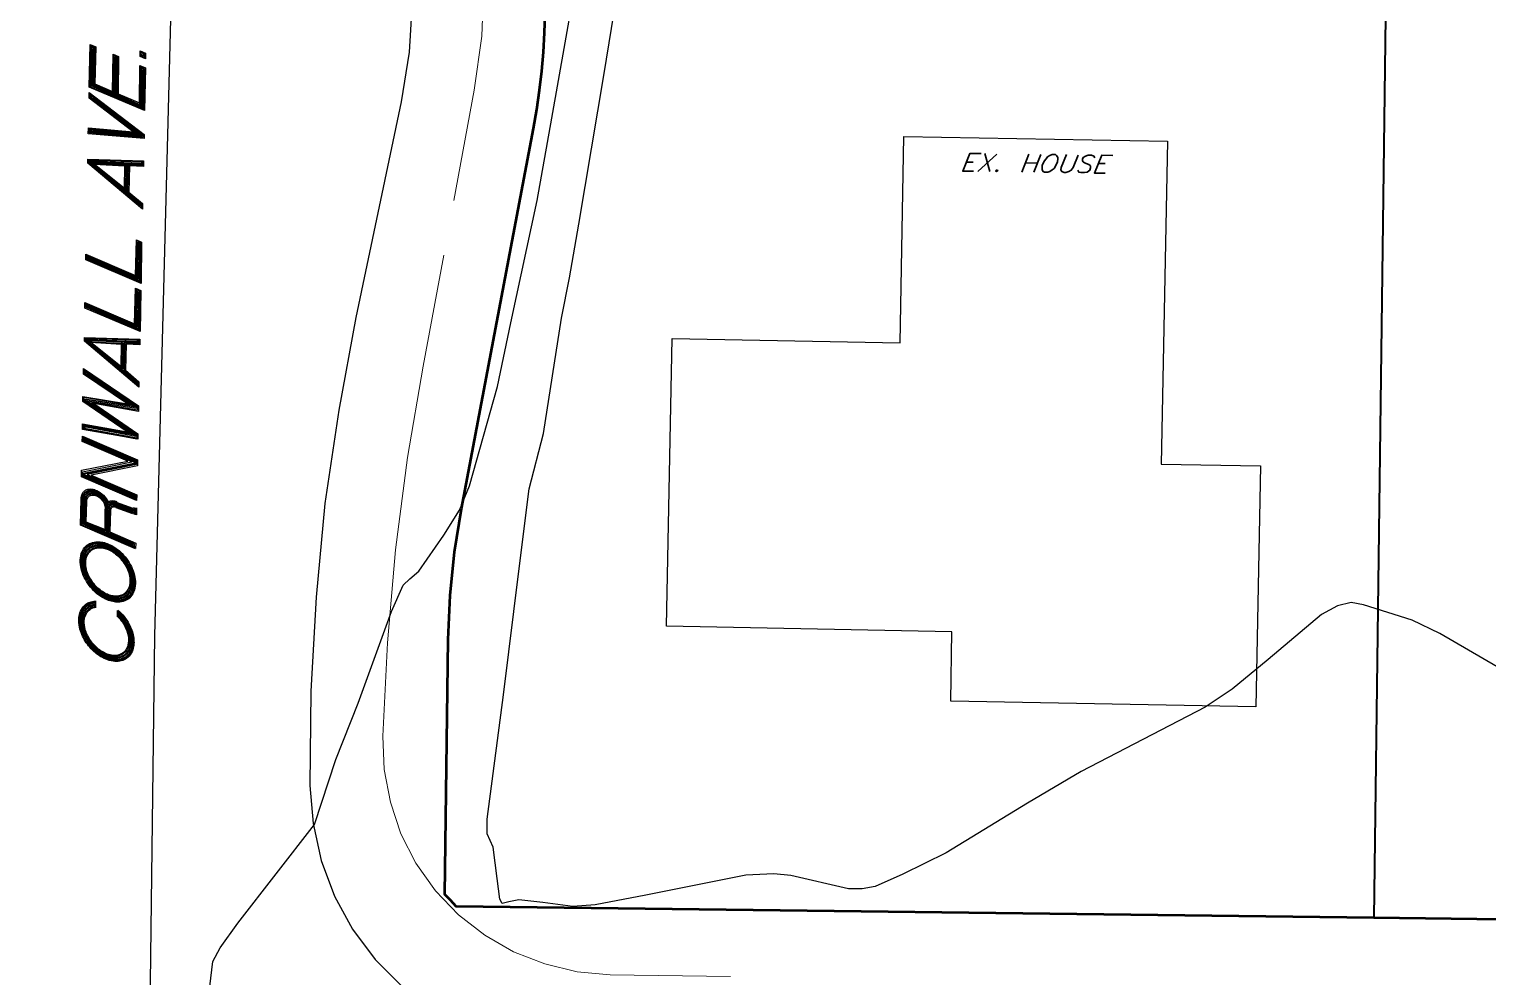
# Model space of a CAD drawing. Header units: feet. Extents: x 7 to 2308, y -319 to 1396.
# Drawn here: x 265.8 to 429.9, y 792.2 to 898.8 of the extents above; entities that cross this region are included whole.
import ezdxf

# ---------------------------------------------------------------- set-up
doc = ezdxf.new("R2010")
doc.units = ezdxf.units.FT
doc.header["$MEASUREMENT"] = 0
for name, color, linetype in [('PDF_ANNOT-DL-T20', 7, 'Continuous'), ('PDF_X1003BASE$ANNOT-PE-T20', 7, 'Continuous'), ('PDF_X1003BASE$PA_PARCEL', 7, 'Continuous'), ('PDF_X1003BASE$PA_ROW', 7, 'Continuous'), ('PDF_X1003BASE$ST_STREET_CL', 7, 'Continuous'), ('PDF_X1003BASE$TR_CURB', 7, 'Continuous'), ('PDF_X1003BASE$TR_SIDEWALK', 7, 'Continuous')]:
    doc.layers.add(name, color=color, linetype=linetype)
doc.layers.add('PDF_X1003BASE$BL_BUILDING', color=7, linetype='Continuous', true_color=0x979797)
doc.layers.add('PDF_X1003BASE$CR_CONT_DEF', color=7, linetype='Continuous', true_color=0x979797)

msp = doc.modelspace()

# ---------------------------------------------------------------- linework, layer by layer
at = {"layer": 'PDF_ANNOT-DL-T20', "lineweight": 30}
for points in [[(372.06, 882.84), (370.83, 882.84), (371.63, 884.82), (372.91, 884.82)], [(372.54, 882.79), (374.67, 884.76)], [(373.87, 882.79), (373.34, 884.82)], [(377.49, 882.74), (378.29, 884.76)], [(372, 883.86), (371.26, 883.86)], [(379.25, 883.75), (377.92, 883.8)], [(378.83, 882.74), (379.63, 884.71)], [(383.84, 884.66), (383.25, 883.27), (383.04, 882.95), (382.77, 882.79), (382.45, 882.68), (382.24, 882.68), (381.97, 882.79), (381.87, 883), (381.92, 883.27), (382.5, 884.71)], [(383.78, 882.95), (383.89, 882.74), (384.16, 882.68), (384.53, 882.68), (384.85, 882.74), (385.12, 882.95), (385.22, 883.22), (385.22, 883.43), (385.17, 883.48), (385.01, 883.59), (384.53, 883.8), (384.37, 883.91), (384.32, 884.02), (384.32, 884.18), (384.37, 884.39), (384.64, 884.55), (384.96, 884.66), (385.33, 884.66), (385.6, 884.55), (385.7, 884.34)], [(386.88, 882.63), (385.65, 882.63), (386.5, 884.66), (387.73, 884.6)], [(386.88, 883.7), (386.08, 883.7)]]:
    msp.add_lwpolyline(points, dxfattribs=at)
for points in [[(380.91, 884.71), (381.28, 884.71), (381.39, 884.6), (381.55, 884.39), (381.55, 884.23), (381.49, 883.91), (381.33, 883.48), (381.12, 883.16), (380.91, 883), (380.64, 882.79), (380.43, 882.74), (380.05, 882.74), (379.89, 882.79), (379.79, 883), (379.79, 883.48), (380, 883.96), (380.21, 884.23), (380.37, 884.44), (380.64, 884.6)], [(374.72, 883), (374.77, 882.9), (374.61, 882.79), (374.56, 882.9)]]:
    msp.add_lwpolyline(points, close=True, dxfattribs=at)
at = {"layer": 'PDF_X1003BASE$ANNOT-PE-T20', "lineweight": 25}
for points in [[(272.53, 892.28), (272.63, 897.08), (273.27, 896.81), (273.16, 892.65), (275.14, 891.8), (275.24, 896.01), (275.83, 895.75), (275.78, 891.53), (278.18, 890.52), (278.23, 894.73), (278.87, 894.47), (278.76, 889.67)], [(272.63, 892.33), (272.74, 896.97), (273.16, 896.76), (273.06, 892.6), (275.24, 891.69), (275.35, 895.85), (275.72, 895.69), (275.67, 891.48), (278.23, 890.36), (278.34, 894.57), (278.76, 894.36), (278.66, 889.78)], [(272.74, 892.44), (272.85, 896.81), (273.06, 896.71), (272.95, 892.55), (275.35, 891.53), (275.46, 895.69), (275.62, 895.59), (275.56, 891.43), (278.34, 890.25), (278.44, 894.41), (278.66, 894.31), (278.55, 889.93)], [(278.28, 895.75), (278.28, 896.39), (278.87, 896.12), (278.87, 895.48)], [(278.34, 895.8), (278.39, 896.23), (278.76, 896.07), (278.76, 895.64)], [(278.44, 895.85), (278.5, 896.07), (278.66, 896.01), (278.66, 895.8)], [(272.42, 887.06), (272.47, 887.7), (277.48, 887.27), (272.53, 891.05), (272.53, 891.69), (278.71, 886.95), (278.71, 886.52)], [(278.6, 886.84), (278.6, 886.68), (272.63, 887.22), (272.69, 887.64), (277.64, 887.16), (272.74, 890.95), (272.74, 891.37)], [(278.5, 886.79), (272.85, 887.32), (272.85, 887.54), (277.86, 887.06), (272.95, 890.89), (272.95, 891.05)], [(272.37, 883.75), (272.37, 884.18), (278.66, 884.02), (278.66, 883.38), (277.06, 883.43), (277, 880.5), (278.55, 879.22), (278.55, 878.58)], [(276.84, 883.48), (276.79, 880.61), (278.34, 879.27), (278.34, 878.9), (272.58, 883.64), (272.58, 884.07), (278.44, 883.91), (278.44, 883.48)], [(273.11, 883.64), (276.52, 883.43), (276.47, 880.93)], [(272.15, 872.88), (272.15, 873.52), (277.75, 871.12), (277.86, 875.11), (278.44, 874.85), (278.39, 870.21)], [(272.26, 872.93), (272.26, 873.36), (277.86, 870.96), (277.96, 874.95), (278.34, 874.74), (278.28, 870.37)], [(272.37, 872.98), (272.37, 873.2), (277.96, 870.85), (278.02, 874.79), (278.23, 874.69), (278.18, 870.53)], [(272.05, 867.44), (272.05, 868.08), (277.64, 865.68), (277.75, 869.68), (278.34, 869.41), (278.28, 864.83)], [(272.15, 867.54), (272.15, 867.92), (277.75, 865.57), (277.86, 869.52), (278.23, 869.36), (278.18, 864.93)], [(272.26, 867.6), (272.26, 867.81), (277.86, 865.41), (277.91, 869.36), (278.12, 869.25), (278.07, 865.09)], [(271.99, 863.71), (271.99, 864.13), (278.23, 863.97), (278.23, 863.33), (276.68, 863.39), (276.63, 860.45), (278.12, 859.17), (278.12, 858.54)], [(276.47, 863.49), (276.42, 860.56), (277.96, 859.28), (277.91, 858.85), (272.21, 863.6), (272.21, 864.03), (278.02, 863.87), (278.02, 863.44)], [(272.69, 863.6), (276.15, 863.39), (276.1, 860.88)], [(271.78, 853.79), (271.78, 854.43), (276.79, 853.52), (271.83, 856.94), (271.83, 857.52), (276.84, 856.67), (271.89, 860.03), (271.89, 860.67), (278.07, 856.46), (278.07, 855.82), (273.06, 856.72), (278.02, 853.31), (278.02, 852.72)], [(277.96, 856.4), (277.96, 855.98), (272.79, 856.83), (277.91, 853.26), (277.91, 852.83), (271.99, 853.9), (271.99, 854.32), (277.11, 853.42), (271.94, 856.99), (271.94, 857.42), (277.16, 856.56), (272.1, 859.97), (272.1, 860.4)], [(277.86, 856.35), (277.86, 856.14), (272.37, 856.99), (277.8, 853.2), (277.8, 852.99), (272.21, 854.06), (272.21, 854.22), (277.38, 853.26), (272.05, 857.04), (272.05, 857.26), (277.48, 856.4), (272.31, 859.87), (272.31, 860.08)], [(271.67, 848.46), (271.67, 849.21), (276.9, 850.22), (271.73, 852.46), (271.78, 853.04), (277.96, 850.38), (277.96, 849.69), (272.74, 848.67), (277.91, 846.43), (277.86, 845.79)], [(271.78, 848.51), (271.78, 849.05), (277.32, 850.17), (271.83, 852.51), (271.83, 852.94), (277.86, 850.33), (277.86, 849.85), (272.31, 848.73), (277.8, 846.38), (277.75, 845.95)], [(271.89, 848.57), (271.89, 848.89), (277.75, 850.06), (271.94, 852.56), (271.94, 852.78), (277.75, 850.27), (277.75, 849.95), (271.89, 848.78), (277.7, 846.33), (277.7, 846.11)]]:
    msp.add_lwpolyline(points, close=True, dxfattribs=at)
for points in [[(278.55, 894.25), (278.44, 890.09), (272.85, 892.49), (272.95, 896.65)], [(275.46, 891.37), (275.56, 895.53)], [(272.63, 891), (272.63, 891.53), (278.6, 886.95)], [(272.85, 890.89), (272.85, 891.21)], [(273.06, 890.95), (278.18, 886.95), (272.95, 887.38)], [(273.16, 890.89), (278.28, 886.9), (273.06, 887.32)], [(278.6, 886.58), (272.53, 887.16), (272.58, 887.64)], [(272.74, 887.27), (272.79, 887.59)], [(272.47, 884.12), (272.47, 883.7)], [(272.69, 883.59), (272.69, 884.02)], [(276.47, 880.82), (273.22, 883.48), (273.22, 883.38), (278.12, 879.38), (278.12, 879.17), (272.79, 883.54), (272.79, 883.96), (278.23, 883.75), (278.23, 883.54), (273.22, 883.8), (273.22, 883.7), (276.52, 883.54)], [(272.9, 883.91), (272.9, 883.54)], [(277.91, 879.49), (273, 883.48), (273, 883.91), (278.02, 883.64)], [(273.11, 883.43), (273.11, 883.86)], [(276.58, 880.66), (276.63, 883.59)], [(276.74, 883.54), (276.68, 880.61)], [(276.9, 880.55), (276.95, 883.48)], [(278.12, 883.59), (278.12, 883.7)], [(278.34, 883.8), (278.34, 883.54)], [(278.55, 883.43), (278.55, 883.96)], [(278.02, 879.43), (278.02, 879.33)], [(278.23, 879.01), (278.23, 879.33)], [(278.44, 879.27), (278.44, 878.74)], [(278.12, 874.63), (278.07, 870.69), (272.47, 873.09)], [(278.02, 869.2), (277.96, 865.25), (272.37, 867.65)], [(272.1, 864.08), (272.1, 863.65)], [(272.26, 863.55), (272.31, 863.97)], [(276.1, 860.77), (272.79, 863.44), (272.79, 863.33), (277.75, 859.33), (277.75, 859.12), (272.37, 863.55), (272.42, 863.92), (277.8, 863.71), (277.8, 863.55), (272.79, 863.76), (272.79, 863.65), (276.15, 863.49)], [(272.47, 863.92), (272.47, 863.49)], [(277.54, 859.44), (272.58, 863.44), (272.58, 863.87), (277.59, 863.6)], [(272.69, 863.39), (272.69, 863.81)], [(276.2, 860.61), (276.26, 863.55)], [(276.36, 863.49), (276.31, 860.61)], [(276.52, 860.51), (276.58, 863.44)], [(277.7, 863.55), (277.7, 863.65)], [(277.91, 863.81), (277.91, 863.49)], [(278.12, 863.39), (278.12, 863.92)], [(271.99, 860.03), (271.99, 860.51), (277.96, 856.51)], [(272.21, 859.92), (272.21, 860.24)], [(272.42, 859.92), (277.75, 856.3), (272.05, 857.15), (277.7, 853.15), (272.31, 854.11)], [(277.64, 859.39), (277.64, 859.28)], [(277.8, 859.01), (277.86, 859.28)], [(278.02, 859.23), (278.02, 858.69)], [(277.91, 852.72), (271.89, 853.84), (271.89, 854.38)], [(272.1, 853.95), (272.1, 854.27)], [(277.75, 850.17), (272.05, 852.62)], [(271.89, 848.67), (277.59, 846.27)], [(277.75, 840.36), (271.57, 843.02), (271.62, 845.95)], [(277.7, 840.52), (271.67, 843.07), (271.73, 845.9)], [(274.71, 844.73), (274.66, 842.12), (277.59, 840.89), (277.54, 840.68), (271.78, 843.18), (271.83, 845.9)], [(277.48, 840.84), (271.89, 843.23), (271.94, 845.85)], [(274.5, 844.73), (274.44, 842.22), (271.99, 843.29), (272.05, 845.79)], [(274.39, 844.78), (274.34, 842.38), (272.1, 843.34), (272.15, 845.74)], [(274.28, 844.83), (274.28, 842.54), (272.21, 843.39), (272.26, 845.69)], [(275.56, 845.63), (277.43, 844.94)], [(277.43, 844.83), (275.56, 845.53)], [(277.43, 844.73), (275.56, 845.42)], [(274.6, 844.78), (274.6, 844.67), (274.55, 842.06)], [(277.64, 840.52), (277.64, 840.94), (274.76, 842.17), (274.82, 844.67)], [(274.92, 844.67), (274.87, 842.28), (277.8, 841), (277.75, 840.41)], [(277.43, 844.62), (275.56, 845.31)], [(275.56, 845.21), (277.43, 844.51)], [(275.56, 845.1), (277.43, 844.41)], [(277.43, 844.3), (275.56, 844.99)], [(277.86, 844.89), (277.86, 844.19)], [(273.27, 833.75), (273.27, 834.49)], [(275.72, 832.73), (275.72, 833.43)]]:
    msp.add_lwpolyline(points, dxfattribs=at)
for centre, radius, start, end in [((277.93, 845.76), 1.3, 246.827, 265.427), ((278.04, 845.77), 1.44, 245.6198, 262.9143), ((278.1, 845.78), 1.55, 246.4729, 262.8315)]:
    msp.add_arc(centre, radius, start, end, dxfattribs=at)
for points, knots in [([(271.64, 846.01), (271.64, 846.2), (271.68, 846.37), (271.79, 846.64), (271.87, 846.75), (272.04, 846.92), (272.14, 846.99), (272.34, 847.07), (272.43, 847.09), (272.62, 847.11), (272.72, 847.11), (272.82, 847.1)], [0, 0, 0, 0, 0.01810341, 0.01810341, 0.03278202, 0.03278202, 0.0462554, 0.0462554, 0.05659431, 0.05659431, 0.06791025, 0.06791025, 0.06791025, 0.06791025]), ([(271.74, 845.93), (271.75, 846.11), (271.79, 846.28), (271.9, 846.53), (271.98, 846.64), (272.16, 846.81), (272.26, 846.87), (272.46, 846.95), (272.55, 846.97), (272.75, 846.98), (272.85, 846.98), (272.95, 846.97)], [0, 0, 0, 0, 0.01715991, 0.01715991, 0.03142578, 0.03142578, 0.04469469, 0.04469469, 0.05501314, 0.05501314, 0.06629837, 0.06629837, 0.06629837, 0.06629837]), ([(272.82, 847.1), (273.02, 847.08), (273.22, 847.01), (273.66, 846.8), (273.91, 846.62), (274.35, 846.18), (274.53, 845.93), (274.67, 845.66)], [0, 0, 0, 0, 0.018837, 0.018837, 0.04573157, 0.04573157, 0.07139386, 0.07139386, 0.07139386, 0.07139386]), ([(271.85, 845.91), (271.85, 846.08), (271.88, 846.23), (271.99, 846.46), (272.05, 846.56), (272.21, 846.71), (272.3, 846.77), (272.5, 846.85), (272.6, 846.87), (272.82, 846.88), (272.94, 846.87), (273.05, 846.84)], [0, 0, 0, 0, 0.01595059, 0.01595059, 0.02902164, 0.02902164, 0.04106668, 0.04106668, 0.05276633, 0.05276633, 0.06588469, 0.06588469, 0.06588469, 0.06588469]), ([(271.95, 845.88), (271.95, 846.04), (271.98, 846.18), (272.07, 846.39), (272.13, 846.48), (272.27, 846.62), (272.34, 846.67), (272.53, 846.75), (272.63, 846.77), (272.83, 846.77), (272.92, 846.76), (273.11, 846.72), (273.21, 846.69), (273.31, 846.65)], [0, 0, 0, 0, 0.01474244, 0.01474244, 0.0266011, 0.0266011, 0.03740293, 0.03740293, 0.04929948, 0.04929948, 0.05984773, 0.05984773, 0.07178216, 0.07178216, 0.07178216, 0.07178216]), ([(272.05, 845.81), (272.06, 845.95), (272.09, 846.08), (272.18, 846.29), (272.24, 846.37), (272.38, 846.51), (272.46, 846.55), (272.65, 846.63), (272.75, 846.64), (272.93, 846.64), (273.01, 846.64), (273.17, 846.6), (273.26, 846.57), (273.34, 846.54)], [0, 0, 0, 0, 0.01377266, 0.01377266, 0.02519222, 0.02519222, 0.03577161, 0.03577161, 0.04751575, 0.04751575, 0.05632602, 0.05632602, 0.06609644, 0.06609644, 0.06609644, 0.06609644]), ([(272.16, 845.78), (272.16, 845.92), (272.18, 846.03), (272.26, 846.22), (272.31, 846.29), (272.43, 846.41), (272.5, 846.46), (272.66, 846.52), (272.75, 846.54), (272.92, 846.54), (272.99, 846.53), (273.15, 846.5), (273.23, 846.47), (273.31, 846.44)], [0, 0, 0, 0, 0.01251311, 0.01251311, 0.02266596, 0.02266596, 0.03196087, 0.03196087, 0.04222512, 0.04222512, 0.05090468, 0.05090468, 0.06066632, 0.06066632, 0.06066632, 0.06066632]), ([(272.26, 845.71), (272.27, 845.83), (272.29, 845.94), (272.37, 846.11), (272.42, 846.18), (272.55, 846.3), (272.62, 846.34), (272.78, 846.4), (272.87, 846.41), (273.08, 846.41), (273.21, 846.39), (273.34, 846.33)], [0, 0, 0, 0, 0.01159501, 0.01159501, 0.02137665, 0.02137665, 0.03051408, 0.03051408, 0.04068374, 0.04068374, 0.05400676, 0.05400676, 0.05400676, 0.05400676]), ([(272.95, 846.97), (273.14, 846.94), (273.34, 846.87), (273.76, 846.65), (273.99, 846.47), (274.39, 846.04), (274.55, 845.79), (274.67, 845.52)], [0, 0, 0, 0, 0.01856464, 0.01856464, 0.04514425, 0.04514425, 0.07266856, 0.07266856, 0.07266856, 0.07266856]), ([(273.05, 846.84), (273.25, 846.8), (273.44, 846.71), (273.85, 846.45), (274.08, 846.24), (274.43, 845.79), (274.57, 845.53), (274.66, 845.26)], [0, 0, 0, 0, 0.01889795, 0.01889795, 0.04611127, 0.04611127, 0.07254579, 0.07254579, 0.07254579, 0.07254579]), ([(273.31, 846.65), (273.52, 846.55), (273.72, 846.41), (274.12, 846.03), (274.32, 845.77), (274.51, 845.36), (274.56, 845.22), (274.63, 844.96), (274.65, 844.83), (274.65, 844.69)], [0, 0, 0, 0, 0.02214831, 0.02214831, 0.05164158, 0.05164158, 0.06481087, 0.06481087, 0.07728822, 0.07728822, 0.07728822, 0.07728822]), ([(273.31, 846.44), (273.49, 846.36), (273.66, 846.24), (274, 845.93), (274.16, 845.71), (274.33, 845.37), (274.37, 845.25), (274.42, 845.02), (274.44, 844.91), (274.44, 844.79)], [0, 0, 0, 0, 0.01852071, 0.01852071, 0.04298991, 0.04298991, 0.05435672, 0.05435672, 0.06514434, 0.06514434, 0.06514434, 0.06514434]), ([(273.34, 846.54), (273.53, 846.46), (273.71, 846.34), (274.07, 846.02), (274.24, 845.79), (274.42, 845.43), (274.47, 845.29), (274.53, 845.03), (274.55, 844.9), (274.54, 844.77)], [0, 0, 0, 0, 0.0196383, 0.0196383, 0.04508129, 0.04508129, 0.05803624, 0.05803624, 0.07038814, 0.07038814, 0.07038814, 0.07038814]), ([(273.34, 846.33), (273.5, 846.27), (273.65, 846.17), (273.94, 845.91), (274.08, 845.73), (274.23, 845.43), (274.27, 845.32), (274.33, 845.1), (274.34, 844.98), (274.34, 844.87)], [0, 0, 0, 0, 0.01603508, 0.01603508, 0.03650611, 0.03650611, 0.04761365, 0.04761365, 0.0582446, 0.0582446, 0.0582446, 0.0582446]), ([(274.66, 844.83), (274.66, 844.94), (274.68, 845.04), (274.75, 845.19), (274.79, 845.25), (274.89, 845.35), (274.95, 845.39), (275.09, 845.44), (275.16, 845.45), (275.3, 845.46), (275.36, 845.45), (275.49, 845.42), (275.55, 845.4), (275.61, 845.37)], [0, 0, 0, 0, 0.01029008, 0.01029008, 0.01874616, 0.01874616, 0.0265429, 0.0265429, 0.03518171, 0.03518171, 0.04199186, 0.04199186, 0.04958701, 0.04958701, 0.04958701, 0.04958701]), ([(274.67, 845.26), (274.71, 845.33), (274.77, 845.39), (274.91, 845.48), (274.98, 845.52), (275.15, 845.56), (275.25, 845.56), (275.45, 845.54), (275.54, 845.52), (275.64, 845.48)], [0, 0, 0, 0, 0.00792713, 0.00792713, 0.01558275, 0.01558275, 0.02464984, 0.02464984, 0.03394531, 0.03394531, 0.03394531, 0.03394531]), ([(274.68, 845.51), (274.74, 845.57), (274.8, 845.61), (274.96, 845.67), (275.05, 845.68), (275.22, 845.69), (275.29, 845.68), (275.45, 845.64), (275.53, 845.62), (275.61, 845.58)], [0, 0, 0, 0, 0.00757214, 0.00757214, 0.01598011, 0.01598011, 0.02306921, 0.02306921, 0.03088771, 0.03088771, 0.03088771, 0.03088771]), ([(274.69, 845.66), (274.77, 845.71), (274.86, 845.75), (275.06, 845.79), (275.17, 845.8), (275.4, 845.77), (275.52, 845.73), (275.63, 845.69)], [0, 0, 0, 0, 0.0088384, 0.0088384, 0.01943451, 0.01943451, 0.03055347, 0.03055347, 0.03055347, 0.03055347]), ([(274.76, 844.81), (274.76, 844.9), (274.78, 844.99), (274.83, 845.12), (274.86, 845.17), (274.95, 845.26), (275, 845.29), (275.1, 845.33), (275.17, 845.35), (275.29, 845.35), (275.34, 845.35), (275.47, 845.32), (275.53, 845.3), (275.59, 845.27)], [0, 0, 0, 0, 0.00904825, 0.00904825, 0.01626415, 0.01626415, 0.02280224, 0.02280224, 0.02998044, 0.02998044, 0.03665205, 0.03665205, 0.04424736, 0.04424736, 0.04424736, 0.04424736]), ([(274.86, 844.73), (274.87, 844.82), (274.89, 844.89), (274.94, 845.01), (274.98, 845.06), (275.06, 845.14), (275.11, 845.17), (275.22, 845.21), (275.29, 845.22), (275.43, 845.22), (275.52, 845.2), (275.62, 845.17)], [0, 0, 0, 0, 0.00810215, 0.00810215, 0.0149077, 0.0149077, 0.02125015, 0.02125015, 0.02830498, 0.02830498, 0.03779043, 0.03779043, 0.03779043, 0.03779043]), ([(274.97, 844.71), (274.97, 844.78), (274.98, 844.84), (275.02, 844.94), (275.05, 844.98), (275.12, 845.05), (275.15, 845.07), (275.24, 845.11), (275.29, 845.12), (275.38, 845.12), (275.42, 845.11), (275.51, 845.1), (275.55, 845.08), (275.6, 845.06)], [0, 0, 0, 0, 0.00681475, 0.00681475, 0.01231749, 0.01231749, 0.01734119, 0.01734119, 0.02288073, 0.02288073, 0.02768788, 0.02768788, 0.03311188, 0.03311188, 0.03311188, 0.03311188]), ([(277.84, 844.7), (277.77, 844.69), (277.7, 844.7), (277.55, 844.73), (277.48, 844.75), (277.41, 844.78)], [0, 0, 0, 0, 0.0065692, 0.0065692, 0.01362922, 0.01362922, 0.01362922, 0.01362922]), ([(277.85, 844.8), (277.78, 844.8), (277.71, 844.8), (277.57, 844.83), (277.5, 844.85), (277.43, 844.88)], [0, 0, 0, 0, 0.00630575, 0.00630575, 0.01318172, 0.01318172, 0.01318172, 0.01318172]), ([(277.85, 844.57), (277.78, 844.57), (277.71, 844.58), (277.58, 844.62), (277.51, 844.64), (277.44, 844.67)], [0, 0, 0, 0, 0.00637435, 0.00637435, 0.01323883, 0.01323883, 0.01323883, 0.01323883]), ([(277.92, 844.91), (277.86, 844.9), (277.79, 844.9), (277.65, 844.93), (277.58, 844.95), (277.51, 844.98)], [0, 0, 0, 0, 0.00626819, 0.00626819, 0.01328106, 0.01328106, 0.01328106, 0.01328106]), ([(271.52, 839.08), (271.53, 839.45), (271.6, 839.77), (271.83, 840.28), (271.97, 840.49), (272.32, 840.82), (272.52, 840.94), (272.97, 841.12), (273.23, 841.17), (273.68, 841.17), (273.88, 841.15), (274.3, 841.06), (274.51, 840.99), (274.71, 840.9)], [0, 0, 0, 0, 0.0343547, 0.0343547, 0.0626857, 0.0626857, 0.0888569, 0.0888569, 0.117877, 0.117877, 0.140311, 0.140311, 0.1652743, 0.1652743, 0.1652743, 0.1652743]), ([(271.63, 839.06), (271.63, 839.41), (271.7, 839.72), (271.91, 840.21), (272.04, 840.41), (272.37, 840.73), (272.56, 840.84), (272.99, 841.02), (273.23, 841.06), (273.67, 841.07), (273.87, 841.04), (274.28, 840.96), (274.49, 840.89), (274.69, 840.8)], [0, 0, 0, 0, 0.0330931, 0.0330931, 0.0601542, 0.0601542, 0.085038, 0.085038, 0.112576, 0.112576, 0.1348814, 0.1348814, 0.1598371, 0.1598371, 0.1598371, 0.1598371]), ([(271.73, 839.03), (271.73, 839.37), (271.8, 839.67), (271.99, 840.14), (272.12, 840.33), (272.43, 840.63), (272.6, 840.74), (273, 840.91), (273.23, 840.95), (273.65, 840.96), (273.85, 840.94), (274.26, 840.86), (274.47, 840.78), (274.67, 840.7)], [0, 0, 0, 0, 0.0318425, 0.0318425, 0.0576507, 0.0576507, 0.0812634, 0.0812634, 0.1073307, 0.1073307, 0.1294997, 0.1294997, 0.1544502, 0.1544502, 0.1544502, 0.1544502]), ([(271.83, 838.96), (271.84, 839.29), (271.9, 839.58), (272.1, 840.04), (272.23, 840.22), (272.54, 840.52), (272.72, 840.63), (273.12, 840.79), (273.35, 840.83), (273.76, 840.83), (273.94, 840.81), (274.32, 840.73), (274.51, 840.67), (274.7, 840.59)], [0, 0, 0, 0, 0.030873, 0.030873, 0.0562427, 0.0562427, 0.0796333, 0.0796333, 0.105549, 0.105549, 0.1259809, 0.1259809, 0.1487681, 0.1487681, 0.1487681, 0.1487681]), ([(271.94, 838.93), (271.94, 839.25), (272, 839.53), (272.19, 839.96), (272.3, 840.14), (272.6, 840.42), (272.76, 840.53), (273.14, 840.68), (273.35, 840.72), (273.75, 840.73), (273.93, 840.71), (274.3, 840.63), (274.49, 840.57), (274.68, 840.49)], [0, 0, 0, 0, 0.0296143, 0.0296143, 0.0537205, 0.0537205, 0.0758305, 0.0758305, 0.100269, 0.100269, 0.1205688, 0.1205688, 0.1433497, 0.1433497, 0.1433497, 0.1433497]), ([(272.04, 838.86), (272.05, 839.16), (272.11, 839.43), (272.3, 839.86), (272.42, 840.03), (272.71, 840.31), (272.87, 840.41), (273.26, 840.56), (273.47, 840.6), (273.85, 840.6), (274.02, 840.58), (274.36, 840.51), (274.54, 840.45), (274.71, 840.38)], [0, 0, 0, 0, 0.0286551, 0.0286551, 0.0523365, 0.0523365, 0.0742376, 0.0742376, 0.0985335, 0.0985335, 0.1170925, 0.1170925, 0.137716, 0.137716, 0.137716, 0.137716]), ([(272.14, 838.83), (272.15, 839.13), (272.2, 839.39), (272.38, 839.79), (272.49, 839.95), (272.76, 840.22), (272.92, 840.31), (273.27, 840.46), (273.47, 840.49), (273.84, 840.5), (274, 840.48), (274.34, 840.41), (274.51, 840.35), (274.68, 840.28)], [0, 0, 0, 0, 0.0273916, 0.0273916, 0.0498014, 0.0498014, 0.0704135, 0.0704135, 0.0932266, 0.0932266, 0.1116577, 0.1116577, 0.1322725, 0.1322725, 0.1322725, 0.1322725]), ([(274.67, 840.7), (275.13, 840.5), (275.55, 840.2), (276.41, 839.41), (276.83, 838.84), (277.25, 837.97), (277.35, 837.67), (277.5, 837.09), (277.54, 836.8), (277.53, 836.51)], [0, 0, 0, 0, 0.0472046, 0.0472046, 0.1096306, 0.1096306, 0.1385006, 0.1385006, 0.165894, 0.165894, 0.165894, 0.165894]), ([(274.68, 840.49), (275.1, 840.3), (275.49, 840.03), (276.29, 839.3), (276.67, 838.79), (277.06, 837.98), (277.16, 837.7), (277.29, 837.16), (277.33, 836.88), (277.33, 836.61)], [0, 0, 0, 0, 0.0435789, 0.0435789, 0.1009864, 0.1009864, 0.1280482, 0.1280482, 0.1537481, 0.1537481, 0.1537481, 0.1537481]), ([(274.69, 840.8), (275.16, 840.6), (275.6, 840.3), (276.48, 839.49), (276.9, 838.93), (277.34, 838.03), (277.45, 837.72), (277.6, 837.1), (277.64, 836.79), (277.64, 836.48)], [0, 0, 0, 0, 0.0483077, 0.0483077, 0.1116827, 0.1116827, 0.1421643, 0.1421643, 0.1711394, 0.1711394, 0.1711394, 0.1711394]), ([(274.7, 840.59), (275.14, 840.41), (275.54, 840.13), (276.35, 839.39), (276.74, 838.87), (277.15, 838.03), (277.26, 837.74), (277.4, 837.17), (277.44, 836.87), (277.43, 836.58)], [0, 0, 0, 0, 0.0446928, 0.0446928, 0.1030665, 0.1030665, 0.131724, 0.131724, 0.158994, 0.158994, 0.158994, 0.158994]), ([(274.71, 840.9), (275.2, 840.7), (275.65, 840.4), (276.55, 839.58), (276.98, 839.01), (277.43, 838.08), (277.55, 837.76), (277.71, 837.11), (277.75, 836.79), (277.74, 836.46)], [0, 0, 0, 0, 0.0494266, 0.0494266, 0.1137786, 0.1137786, 0.145846, 0.145846, 0.1763839, 0.1763839, 0.1763839, 0.1763839]), ([(274.55, 834.64), (274.06, 834.84), (273.61, 835.14), (272.72, 835.96), (272.29, 836.53), (271.83, 837.46), (271.71, 837.78), (271.55, 838.43), (271.51, 838.76), (271.52, 839.08)], [0, 0, 0, 0, 0.0494307, 0.0494307, 0.1137848, 0.1137848, 0.145849, 0.145849, 0.1763836, 0.1763836, 0.1763836, 0.1763836]), ([(274.57, 834.74), (274.1, 834.94), (273.66, 835.24), (272.78, 836.05), (272.36, 836.61), (271.92, 837.52), (271.81, 837.82), (271.66, 838.44), (271.62, 838.75), (271.63, 839.06)], [0, 0, 0, 0, 0.0483119, 0.0483119, 0.1116881, 0.1116881, 0.142167, 0.142167, 0.1711398, 0.1711398, 0.1711398, 0.1711398]), ([(274.59, 834.84), (274.13, 835.05), (273.71, 835.34), (272.85, 836.14), (272.43, 836.7), (272.01, 837.58), (271.91, 837.87), (271.76, 838.45), (271.73, 838.74), (271.73, 839.03)], [0, 0, 0, 0, 0.0472079, 0.0472079, 0.1096327, 0.1096327, 0.138502, 0.138502, 0.165895, 0.165895, 0.165895, 0.165895]), ([(274.56, 834.95), (274.12, 835.14), (273.72, 835.41), (272.91, 836.15), (272.52, 836.67), (272.11, 837.51), (272, 837.8), (271.86, 838.38), (271.83, 838.67), (271.83, 838.96)], [0, 0, 0, 0, 0.0446901, 0.0446901, 0.1030636, 0.1030636, 0.1317227, 0.1317227, 0.1589934, 0.1589934, 0.1589934, 0.1589934]), ([(274.59, 835.05), (274.16, 835.24), (273.77, 835.51), (272.97, 836.24), (272.59, 836.75), (272.2, 837.57), (272.1, 837.84), (271.97, 838.39), (271.93, 838.66), (271.94, 838.93)], [0, 0, 0, 0, 0.0435782, 0.0435782, 0.1009858, 0.1009858, 0.1280489, 0.1280489, 0.1537501, 0.1537501, 0.1537501, 0.1537501]), ([(274.56, 835.16), (274.15, 835.33), (273.78, 835.58), (273.03, 836.26), (272.68, 836.73), (272.3, 837.5), (272.2, 837.77), (272.07, 838.31), (272.03, 838.59), (272.04, 838.86)], [0, 0, 0, 0, 0.0410774, 0.0410774, 0.0944543, 0.0944543, 0.1212855, 0.1212855, 0.1468491, 0.1468491, 0.1468491, 0.1468491]), ([(274.58, 835.26), (274.19, 835.43), (273.83, 835.68), (273.1, 836.34), (272.75, 836.81), (272.39, 837.56), (272.3, 837.81), (272.17, 838.32), (272.14, 838.58), (272.14, 838.83)], [0, 0, 0, 0, 0.0399564, 0.0399564, 0.0923525, 0.0923525, 0.1176012, 0.1176012, 0.1416045, 0.1416045, 0.1416045, 0.1416045]), ([(274.68, 840.28), (275.07, 840.11), (275.43, 839.86), (276.16, 839.2), (276.51, 838.73), (276.87, 837.98), (276.97, 837.73), (277.09, 837.22), (277.12, 836.96), (277.12, 836.71)], [0, 0, 0, 0, 0.0399564, 0.0399564, 0.0923521, 0.0923521, 0.1176003, 0.1176003, 0.141603, 0.141603, 0.141603, 0.141603]), ([(274.71, 840.38), (275.11, 840.21), (275.48, 839.96), (276.23, 839.28), (276.59, 838.81), (276.96, 838.04), (277.06, 837.77), (277.2, 837.23), (277.23, 836.96), (277.22, 836.68)], [0, 0, 0, 0, 0.0410792, 0.0410792, 0.0944578, 0.0944578, 0.1212871, 0.1212871, 0.1468489, 0.1468489, 0.1468489, 0.1468489]), ([(277.74, 836.46), (277.73, 836.09), (277.66, 835.77), (277.43, 835.26), (277.29, 835.05), (276.94, 834.72), (276.75, 834.6), (276.29, 834.42), (276.03, 834.38), (275.58, 834.37), (275.38, 834.39), (274.97, 834.48), (274.75, 834.55), (274.55, 834.64)], [0, 0, 0, 0, 0.0343531, 0.0343531, 0.0626833, 0.0626833, 0.0888541, 0.0888541, 0.1178736, 0.1178736, 0.1403066, 0.1403066, 0.1652689, 0.1652689, 0.1652689, 0.1652689]), ([(277.22, 836.68), (277.21, 836.38), (277.15, 836.11), (276.96, 835.68), (276.85, 835.51), (276.55, 835.23), (276.39, 835.13), (276, 834.98), (275.79, 834.94), (275.41, 834.94), (275.24, 834.96), (274.9, 835.03), (274.73, 835.09), (274.56, 835.16)], [0, 0, 0, 0, 0.0286563, 0.0286563, 0.0523384, 0.0523384, 0.0742402, 0.0742402, 0.0985378, 0.0985378, 0.1170962, 0.1170962, 0.137719, 0.137719, 0.137719, 0.137719]), ([(277.43, 836.58), (277.42, 836.25), (277.36, 835.96), (277.16, 835.51), (277.03, 835.32), (276.72, 835.02), (276.55, 834.91), (276.14, 834.75), (275.91, 834.71), (275.5, 834.71), (275.32, 834.73), (274.94, 834.81), (274.75, 834.87), (274.56, 834.95)], [0, 0, 0, 0, 0.0308713, 0.0308713, 0.05624, 0.05624, 0.0796302, 0.0796302, 0.105546, 0.105546, 0.1259789, 0.1259789, 0.1487673, 0.1487673, 0.1487673, 0.1487673]), ([(277.64, 836.48), (277.63, 836.13), (277.56, 835.82), (277.35, 835.33), (277.22, 835.13), (276.89, 834.81), (276.7, 834.7), (276.27, 834.53), (276.03, 834.48), (275.59, 834.47), (275.39, 834.5), (274.99, 834.58), (274.77, 834.65), (274.57, 834.74)], [0, 0, 0, 0, 0.0330928, 0.0330928, 0.0601542, 0.0601542, 0.0850382, 0.0850382, 0.1125761, 0.1125761, 0.1348808, 0.1348808, 0.1598356, 0.1598356, 0.1598356, 0.1598356]), ([(277.12, 836.71), (277.11, 836.41), (277.06, 836.16), (276.88, 835.75), (276.77, 835.59), (276.5, 835.32), (276.35, 835.23), (275.99, 835.09), (275.79, 835.05), (275.42, 835.04), (275.26, 835.06), (274.92, 835.13), (274.75, 835.19), (274.58, 835.26)], [0, 0, 0, 0, 0.0273924, 0.0273924, 0.0498024, 0.0498024, 0.0704143, 0.0704143, 0.0932271, 0.0932271, 0.1116591, 0.1116591, 0.1322752, 0.1322752, 0.1322752, 0.1322752]), ([(277.33, 836.61), (277.32, 836.29), (277.26, 836.01), (277.08, 835.58), (276.96, 835.4), (276.67, 835.12), (276.5, 835.01), (276.12, 834.86), (275.91, 834.82), (275.52, 834.81), (275.34, 834.83), (274.96, 834.91), (274.77, 834.97), (274.59, 835.05)], [0, 0, 0, 0, 0.0296167, 0.0296167, 0.0537242, 0.0537242, 0.0758349, 0.0758349, 0.1002737, 0.1002737, 0.1205736, 0.1205736, 0.1433546, 0.1433546, 0.1433546, 0.1433546]), ([(277.53, 836.51), (277.53, 836.17), (277.47, 835.87), (277.27, 835.4), (277.14, 835.21), (276.83, 834.91), (276.66, 834.8), (276.26, 834.63), (276.03, 834.59), (275.61, 834.58), (275.41, 834.6), (275.01, 834.69), (274.8, 834.76), (274.59, 834.84)], [0, 0, 0, 0, 0.0318409, 0.0318409, 0.057648, 0.057648, 0.0812599, 0.0812599, 0.1073265, 0.1073265, 0.1294964, 0.1294964, 0.1544481, 0.1544481, 0.1544481, 0.1544481]), ([(271.41, 831.77), (271.34, 832.21), (271.35, 832.61), (271.49, 833.25), (271.6, 833.51), (271.91, 833.93), (272.08, 834.09), (272.43, 834.31), (272.59, 834.38), (272.95, 834.48), (273.14, 834.5), (273.33, 834.5)], [0, 0, 0, 0, 0.0420019, 0.0420019, 0.0740931, 0.0740931, 0.1012419, 0.1012419, 0.1215221, 0.1215221, 0.1434564, 0.1434564, 0.1434564, 0.1434564]), ([(271.52, 831.73), (271.44, 832.17), (271.45, 832.56), (271.58, 833.18), (271.68, 833.43), (271.97, 833.84), (272.13, 833.99), (272.46, 834.21), (272.61, 834.27), (272.94, 834.37), (273.12, 834.39), (273.3, 834.4)], [0, 0, 0, 0, 0.0410733, 0.0410733, 0.0720474, 0.0720474, 0.0979288, 0.0979288, 0.1171412, 0.1171412, 0.137901, 0.137901, 0.137901, 0.137901]), ([(271.63, 831.71), (271.55, 832.13), (271.55, 832.51), (271.67, 833.11), (271.76, 833.35), (272.03, 833.75), (272.18, 833.9), (272.48, 834.1), (272.63, 834.17), (272.94, 834.26), (273.11, 834.29), (273.28, 834.29)], [0, 0, 0, 0, 0.0401433, 0.0401433, 0.0700019, 0.0700019, 0.0946275, 0.0946275, 0.1128026, 0.1128026, 0.1324222, 0.1324222, 0.1324222, 0.1324222]), ([(271.73, 831.63), (271.65, 832.04), (271.65, 832.41), (271.77, 833), (271.87, 833.24), (272.13, 833.62), (272.28, 833.77), (272.58, 833.97), (272.71, 834.03), (273, 834.12), (273.15, 834.15), (273.3, 834.16)], [0, 0, 0, 0, 0.0388134, 0.0388134, 0.0680769, 0.0680769, 0.0924214, 0.0924214, 0.1090449, 0.1090449, 0.1268495, 0.1268495, 0.1268495, 0.1268495]), ([(271.84, 831.6), (271.76, 832), (271.76, 832.37), (271.86, 832.93), (271.95, 833.16), (272.19, 833.53), (272.33, 833.68), (272.61, 833.87), (272.73, 833.93), (273, 834.02), (273.14, 834.04), (273.29, 834.06)], [0, 0, 0, 0, 0.0378501, 0.0378501, 0.0659769, 0.0659769, 0.0890624, 0.0890624, 0.1047313, 0.1047313, 0.1214961, 0.1214961, 0.1214961, 0.1214961]), ([(271.94, 831.53), (271.86, 831.91), (271.86, 832.27), (271.97, 832.82), (272.05, 833.05), (272.3, 833.41), (272.44, 833.56), (272.71, 833.74), (272.82, 833.79), (273.06, 833.88), (273.19, 833.91), (273.32, 833.92)], [0, 0, 0, 0, 0.0364377, 0.0364377, 0.0639445, 0.0639445, 0.0867516, 0.0867516, 0.1009695, 0.1009695, 0.1160667, 0.1160667, 0.1160667, 0.1160667]), ([(272.05, 831.51), (271.97, 831.88), (271.96, 832.22), (272.06, 832.75), (272.14, 832.97), (272.36, 833.32), (272.49, 833.46), (272.74, 833.63), (272.84, 833.69), (273.07, 833.77), (273.19, 833.8), (273.31, 833.82)], [0, 0, 0, 0, 0.0354403, 0.0354403, 0.0617883, 0.0617883, 0.0833322, 0.0833322, 0.0966795, 0.0966795, 0.1108373, 0.1108373, 0.1108373, 0.1108373]), ([(275.72, 832.78), (276.14, 832.37), (276.46, 831.89), (276.81, 831.07), (276.91, 830.73), (276.96, 830.22), (276.96, 830.06), (276.94, 829.75), (276.91, 829.59), (276.87, 829.45)], [0, 0, 0, 0, 0.0548489, 0.0548489, 0.0904429, 0.0904429, 0.106902, 0.106902, 0.1225025, 0.1225025, 0.1225025, 0.1225025]), ([(275.73, 833.22), (276.22, 832.78), (276.63, 832.24), (277.12, 831.25), (277.26, 830.83), (277.36, 830.2), (277.38, 830), (277.37, 829.61), (277.34, 829.42), (277.3, 829.24)], [0, 0, 0, 0, 0.0620343, 0.0620343, 0.1031381, 0.1031381, 0.1221379, 0.1221379, 0.1400672, 0.1400672, 0.1400672, 0.1400672]), ([(275.73, 833), (276.19, 832.56), (276.56, 832.04), (276.97, 831.15), (277.09, 830.77), (277.16, 830.21), (277.17, 830.02), (277.15, 829.67), (277.13, 829.51), (277.08, 829.34)], [0, 0, 0, 0, 0.0594498, 0.0594498, 0.0989384, 0.0989384, 0.1171905, 0.1171905, 0.1344501, 0.1344501, 0.1344501, 0.1344501]), ([(275.75, 833.35), (276.25, 832.91), (276.67, 832.36), (277.19, 831.36), (277.35, 830.91), (277.46, 830.25), (277.48, 830.03), (277.47, 829.62), (277.45, 829.41), (277.4, 829.22)], [0, 0, 0, 0, 0.062748, 0.062748, 0.1063915, 0.1063915, 0.1266238, 0.1266238, 0.1457542, 0.1457542, 0.1457542, 0.1457542]), ([(275.75, 832.9), (276.18, 832.49), (276.51, 832), (276.89, 831.16), (277, 830.79), (277.06, 830.25), (277.07, 830.08), (277.04, 829.74), (277.02, 829.58), (276.97, 829.42)], [0, 0, 0, 0, 0.0556009, 0.0556009, 0.0934347, 0.0934347, 0.1109809, 0.1109809, 0.1276472, 0.1276472, 0.1276472, 0.1276472]), ([(275.76, 833.48), (276.28, 833.04), (276.71, 832.5), (277.26, 831.47), (277.44, 831), (277.56, 830.29), (277.58, 830.06), (277.58, 829.62), (277.55, 829.41), (277.5, 829.2)], [0, 0, 0, 0, 0.0633902, 0.0633902, 0.1095936, 0.1095936, 0.1310744, 0.1310744, 0.1514252, 0.1514252, 0.1514252, 0.1514252]), ([(275.76, 833.12), (276.21, 832.7), (276.6, 832.18), (277.05, 831.25), (277.18, 830.84), (277.27, 830.24), (277.28, 830.05), (277.26, 829.67), (277.23, 829.49), (277.18, 829.32)], [0, 0, 0, 0, 0.0583616, 0.0583616, 0.0977107, 0.0977107, 0.1159511, 0.1159511, 0.1332346, 0.1332346, 0.1332346, 0.1332346]), ([(274.39, 827.97), (273.9, 828.18), (273.46, 828.48), (272.64, 829.22), (272.27, 829.68), (271.7, 830.67), (271.5, 831.21), (271.41, 831.77)], [0, 0, 0, 0, 0.0492673, 0.0492673, 0.1032434, 0.1032434, 0.1558041, 0.1558041, 0.1558041, 0.1558041]), ([(274.41, 828.08), (273.94, 828.28), (273.5, 828.58), (272.72, 829.3), (272.36, 829.74), (271.81, 830.69), (271.61, 831.21), (271.52, 831.73)], [0, 0, 0, 0, 0.0481517, 0.0481517, 0.0999321, 0.0999321, 0.1503367, 0.1503367, 0.1503367, 0.1503367]), ([(274.43, 828.18), (273.97, 828.38), (273.55, 828.68), (272.79, 829.38), (272.45, 829.8), (271.92, 830.71), (271.73, 831.2), (271.63, 831.71)], [0, 0, 0, 0, 0.0470559, 0.0470559, 0.0966617, 0.0966617, 0.1449322, 0.1449322, 0.1449322, 0.1449322]), ([(274.4, 828.29), (273.97, 828.47), (273.56, 828.75), (272.84, 829.41), (272.51, 829.81), (272.01, 830.67), (271.82, 831.14), (271.73, 831.63)], [0, 0, 0, 0, 0.0445396, 0.0445396, 0.0918118, 0.0918118, 0.1379756, 0.1379756, 0.1379756, 0.1379756]), ([(274.43, 828.39), (274, 828.57), (273.61, 828.84), (272.91, 829.49), (272.6, 829.87), (272.12, 830.69), (271.93, 831.14), (271.84, 831.6)], [0, 0, 0, 0, 0.0434343, 0.0434343, 0.0885991, 0.0885991, 0.1326868, 0.1326868, 0.1326868, 0.1326868]), ([(274.4, 828.5), (273.99, 828.66), (273.62, 828.91), (272.96, 829.52), (272.66, 829.88), (272.2, 830.66), (272.03, 831.09), (271.94, 831.53)], [0, 0, 0, 0, 0.0409354, 0.0409354, 0.0838306, 0.0838306, 0.1258541, 0.1258541, 0.1258541, 0.1258541]), ([(274.42, 828.6), (274.03, 828.77), (273.67, 829.01), (273.03, 829.6), (272.75, 829.94), (272.31, 830.69), (272.14, 831.09), (272.05, 831.51)], [0, 0, 0, 0, 0.0398105, 0.0398105, 0.0806708, 0.0806708, 0.1206822, 0.1206822, 0.1206822, 0.1206822]), ([(277.5, 829.2), (277.43, 828.93), (277.32, 828.67), (277.02, 828.26), (276.84, 828.1), (276.43, 827.86), (276.21, 827.78), (275.72, 827.7), (275.47, 827.7), (274.93, 827.78), (274.65, 827.86), (274.39, 827.97)], [0, 0, 0, 0, 0.0261271, 0.0261271, 0.0483803, 0.0483803, 0.070812, 0.070812, 0.0945933, 0.0945933, 0.1215597, 0.1215597, 0.1215597, 0.1215597]), ([(276.97, 829.42), (276.9, 829.21), (276.8, 829), (276.53, 828.68), (276.38, 828.56), (276.03, 828.37), (275.83, 828.32), (275.43, 828.27), (275.23, 828.28), (274.82, 828.34), (274.6, 828.41), (274.4, 828.5)], [0, 0, 0, 0, 0.02111734, 0.02111734, 0.03948733, 0.03948733, 0.05858538, 0.05858538, 0.07718876, 0.07718876, 0.09809438, 0.09809438, 0.09809438, 0.09809438]), ([(277.18, 829.32), (277.12, 829.08), (277.01, 828.86), (276.73, 828.5), (276.57, 828.37), (276.2, 828.16), (276, 828.1), (275.57, 828.04), (275.34, 828.04), (274.88, 828.11), (274.63, 828.19), (274.4, 828.29)], [0, 0, 0, 0, 0.0228955, 0.0228955, 0.0425835, 0.0425835, 0.062755, 0.062755, 0.08354, 0.08354, 0.1070534, 0.1070534, 0.1070534, 0.1070534]), ([(277.4, 829.22), (277.33, 828.96), (277.23, 828.72), (276.94, 828.33), (276.77, 828.18), (276.38, 827.95), (276.17, 827.88), (275.7, 827.8), (275.46, 827.81), (274.94, 827.88), (274.67, 827.97), (274.41, 828.08)], [0, 0, 0, 0, 0.0247491, 0.0247491, 0.045796, 0.045796, 0.0670452, 0.0670452, 0.0900462, 0.0900462, 0.1162257, 0.1162257, 0.1162257, 0.1162257]), ([(276.87, 829.45), (276.8, 829.25), (276.71, 829.06), (276.46, 828.76), (276.31, 828.64), (275.98, 828.47), (275.8, 828.42), (275.42, 828.37), (275.23, 828.38), (274.83, 828.45), (274.62, 828.51), (274.42, 828.6)], [0, 0, 0, 0, 0.01979063, 0.01979063, 0.03697476, 0.03697476, 0.05487534, 0.05487534, 0.07280817, 0.07280817, 0.09305186, 0.09305186, 0.09305186, 0.09305186]), ([(277.08, 829.34), (277.02, 829.12), (276.92, 828.91), (276.65, 828.58), (276.51, 828.45), (276.16, 828.26), (275.96, 828.2), (275.55, 828.14), (275.34, 828.15), (274.89, 828.22), (274.65, 828.29), (274.43, 828.39)], [0, 0, 0, 0, 0.0215498, 0.0215498, 0.0400473, 0.0400473, 0.0590314, 0.0590314, 0.0790973, 0.0790973, 0.1018961, 0.1018961, 0.1018961, 0.1018961]), ([(277.3, 829.24), (277.23, 829), (277.13, 828.77), (276.86, 828.4), (276.7, 828.26), (276.33, 828.05), (276.13, 827.98), (275.69, 827.91), (275.45, 827.91), (274.95, 827.99), (274.68, 828.07), (274.43, 828.18)], [0, 0, 0, 0, 0.0233853, 0.0233853, 0.0432372, 0.0432372, 0.0633083, 0.0633083, 0.0855429, 0.0855429, 0.110956, 0.110956, 0.110956, 0.110956])]:
    msp.add_open_spline(points, degree=3, knots=knots, dxfattribs=at)
at = {"layer": 'PDF_X1003BASE$BL_BUILDING', "lineweight": 25}
msp.add_lwpolyline([(369.5, 823.24), (369.6, 831.03), (337.51, 831.67), (338.15, 864.03), (363.79, 863.55), (364.22, 886.74), (393.86, 886.2), (393.17, 849.9), (404.36, 849.69), (403.83, 822.6)], close=True, dxfattribs=at)
at = {"layer": 'PDF_X1003BASE$CR_CONT_DEF', "lineweight": 25}
for points in [[(285.69, 787.69), (286.44, 793.98), (287.29, 795.52), (289.26, 798.29), (297.9, 809.38), (300.3, 816.69), (302.81, 823.03), (306.54, 833.32), (307.87, 836.3), (308.62, 837), (309.63, 837.85), (312.45, 841.9), (314.21, 844.73), (315.33, 847.45), (318.48, 858.64), (319.97, 865.79), (322.96, 879.54), (324.61, 888.82), (328.45, 910.67)], [(440.19, 821.75), (424.51, 830.87), (421.42, 832.36), (415.93, 834.07), (414.54, 834.33), (413, 833.96), (411.19, 833), (405.22, 827.93), (401.16, 824.58), (398.12, 822.55), (384.16, 815.35), (378.13, 811.78), (368.96, 806.18), (364.11, 803.79), (360.97, 802.4), (359.53, 802.13), (357.98, 802.13), (351.48, 803.63), (349.56, 803.84), (346.41, 803.68), (335.17, 801.44), (329.46, 800.32), (326.96, 800.16), (323.6, 800.59), (320.88, 800.91), (319.76, 800.69), (319.01, 800.48), (318.75, 800.96), (318.43, 803.31), (318, 806.82), (317.31, 808.32), (317.31, 809.97), (319.17, 823.94), (320.93, 838.17), (322.05, 847.13), (323.65, 853.36), (325.68, 866.32), (326.58, 870.85), (327.65, 876.87), (330.47, 893.83), (332.45, 905.82)]]:
    msp.add_lwpolyline(points, dxfattribs=at)
at = {"layer": 'PDF_X1003BASE$PA_PARCEL', "lineweight": 40}
msp.add_lwpolyline([(418.7, 923.41), (417.1, 798.88)], dxfattribs=at)
at = {"layer": 'PDF_X1003BASE$PA_ROW', "lineweight": 53}
msp.add_lwpolyline([(536.09, 797.33), (417.1, 798.88), (313.84, 800.16), (313.2, 800.85), (312.56, 801.49), (312.93, 830.17), (313.15, 835.13), (313.63, 840.04), (314.43, 844.89), (322.53, 887.64, 0.228665), (305.2, 951.72), (282.87, 958.01), (232.49, 970.65), (224.65, 972.62), (202.37, 972.09), (6.88, 1037.13)], format="xyb", dxfattribs=at)
at = {"layer": 'PDF_X1003BASE$ST_STREET_CL', "lineweight": 25}
msp.add_lwpolyline([(373.82, 766.41), (313.47, 767.21), (279.14, 767.64), (279.94, 830.6), (282.39, 925.97), (232.49, 942.55), (148.68, 970.43)], dxfattribs=at)
at = {"layer": 'PDF_X1003BASE$TR_CURB', "lineweight": 25}
msp.add_lwpolyline([(308.88, 901.88), (308.56, 896.23), (307.66, 890.63), (302.54, 866.37), (300.62, 855.98), (299.07, 845.47), (298.06, 834.92), (297.47, 824.36), (297.37, 813.75), (297.74, 809.49), (298.65, 805.33), (300.14, 801.33), (302.17, 797.6), (304.72, 794.19), (307.76, 791.15)], dxfattribs=at)
at = {"layer": 'PDF_X1003BASE$TR_SIDEWALK', "lineweight": 18}
for points in [[(279.94, 952.1), (284.31, 959.35), (289.53, 956.09), (294.33, 952.36), (298.81, 948.2), (302.86, 943.67), (306.43, 938.71), (309.58, 933.44), (312.13, 927.95), (314.21, 922.19), (315.71, 916.27), (316.61, 910.25), (316.93, 904.12), (316.72, 898.04), (315.87, 891.96), (313.57, 879.54)], [(344.71, 792.27), (331.17, 792.48), (327.44, 792.8), (323.81, 793.71), (320.29, 795.04), (317.04, 796.91), (314.11, 799.2), (311.5, 801.92), (309.31, 805.01), (307.6, 808.32), (306.43, 811.89), (305.74, 815.57), (305.58, 819.3), (306.11, 829.8), (307.02, 840.25), (308.35, 850.65), (310.11, 860.93), (312.45, 873.41)]]:
    msp.add_lwpolyline(points, dxfattribs=at)

doc.saveas('drawing.dxf')
